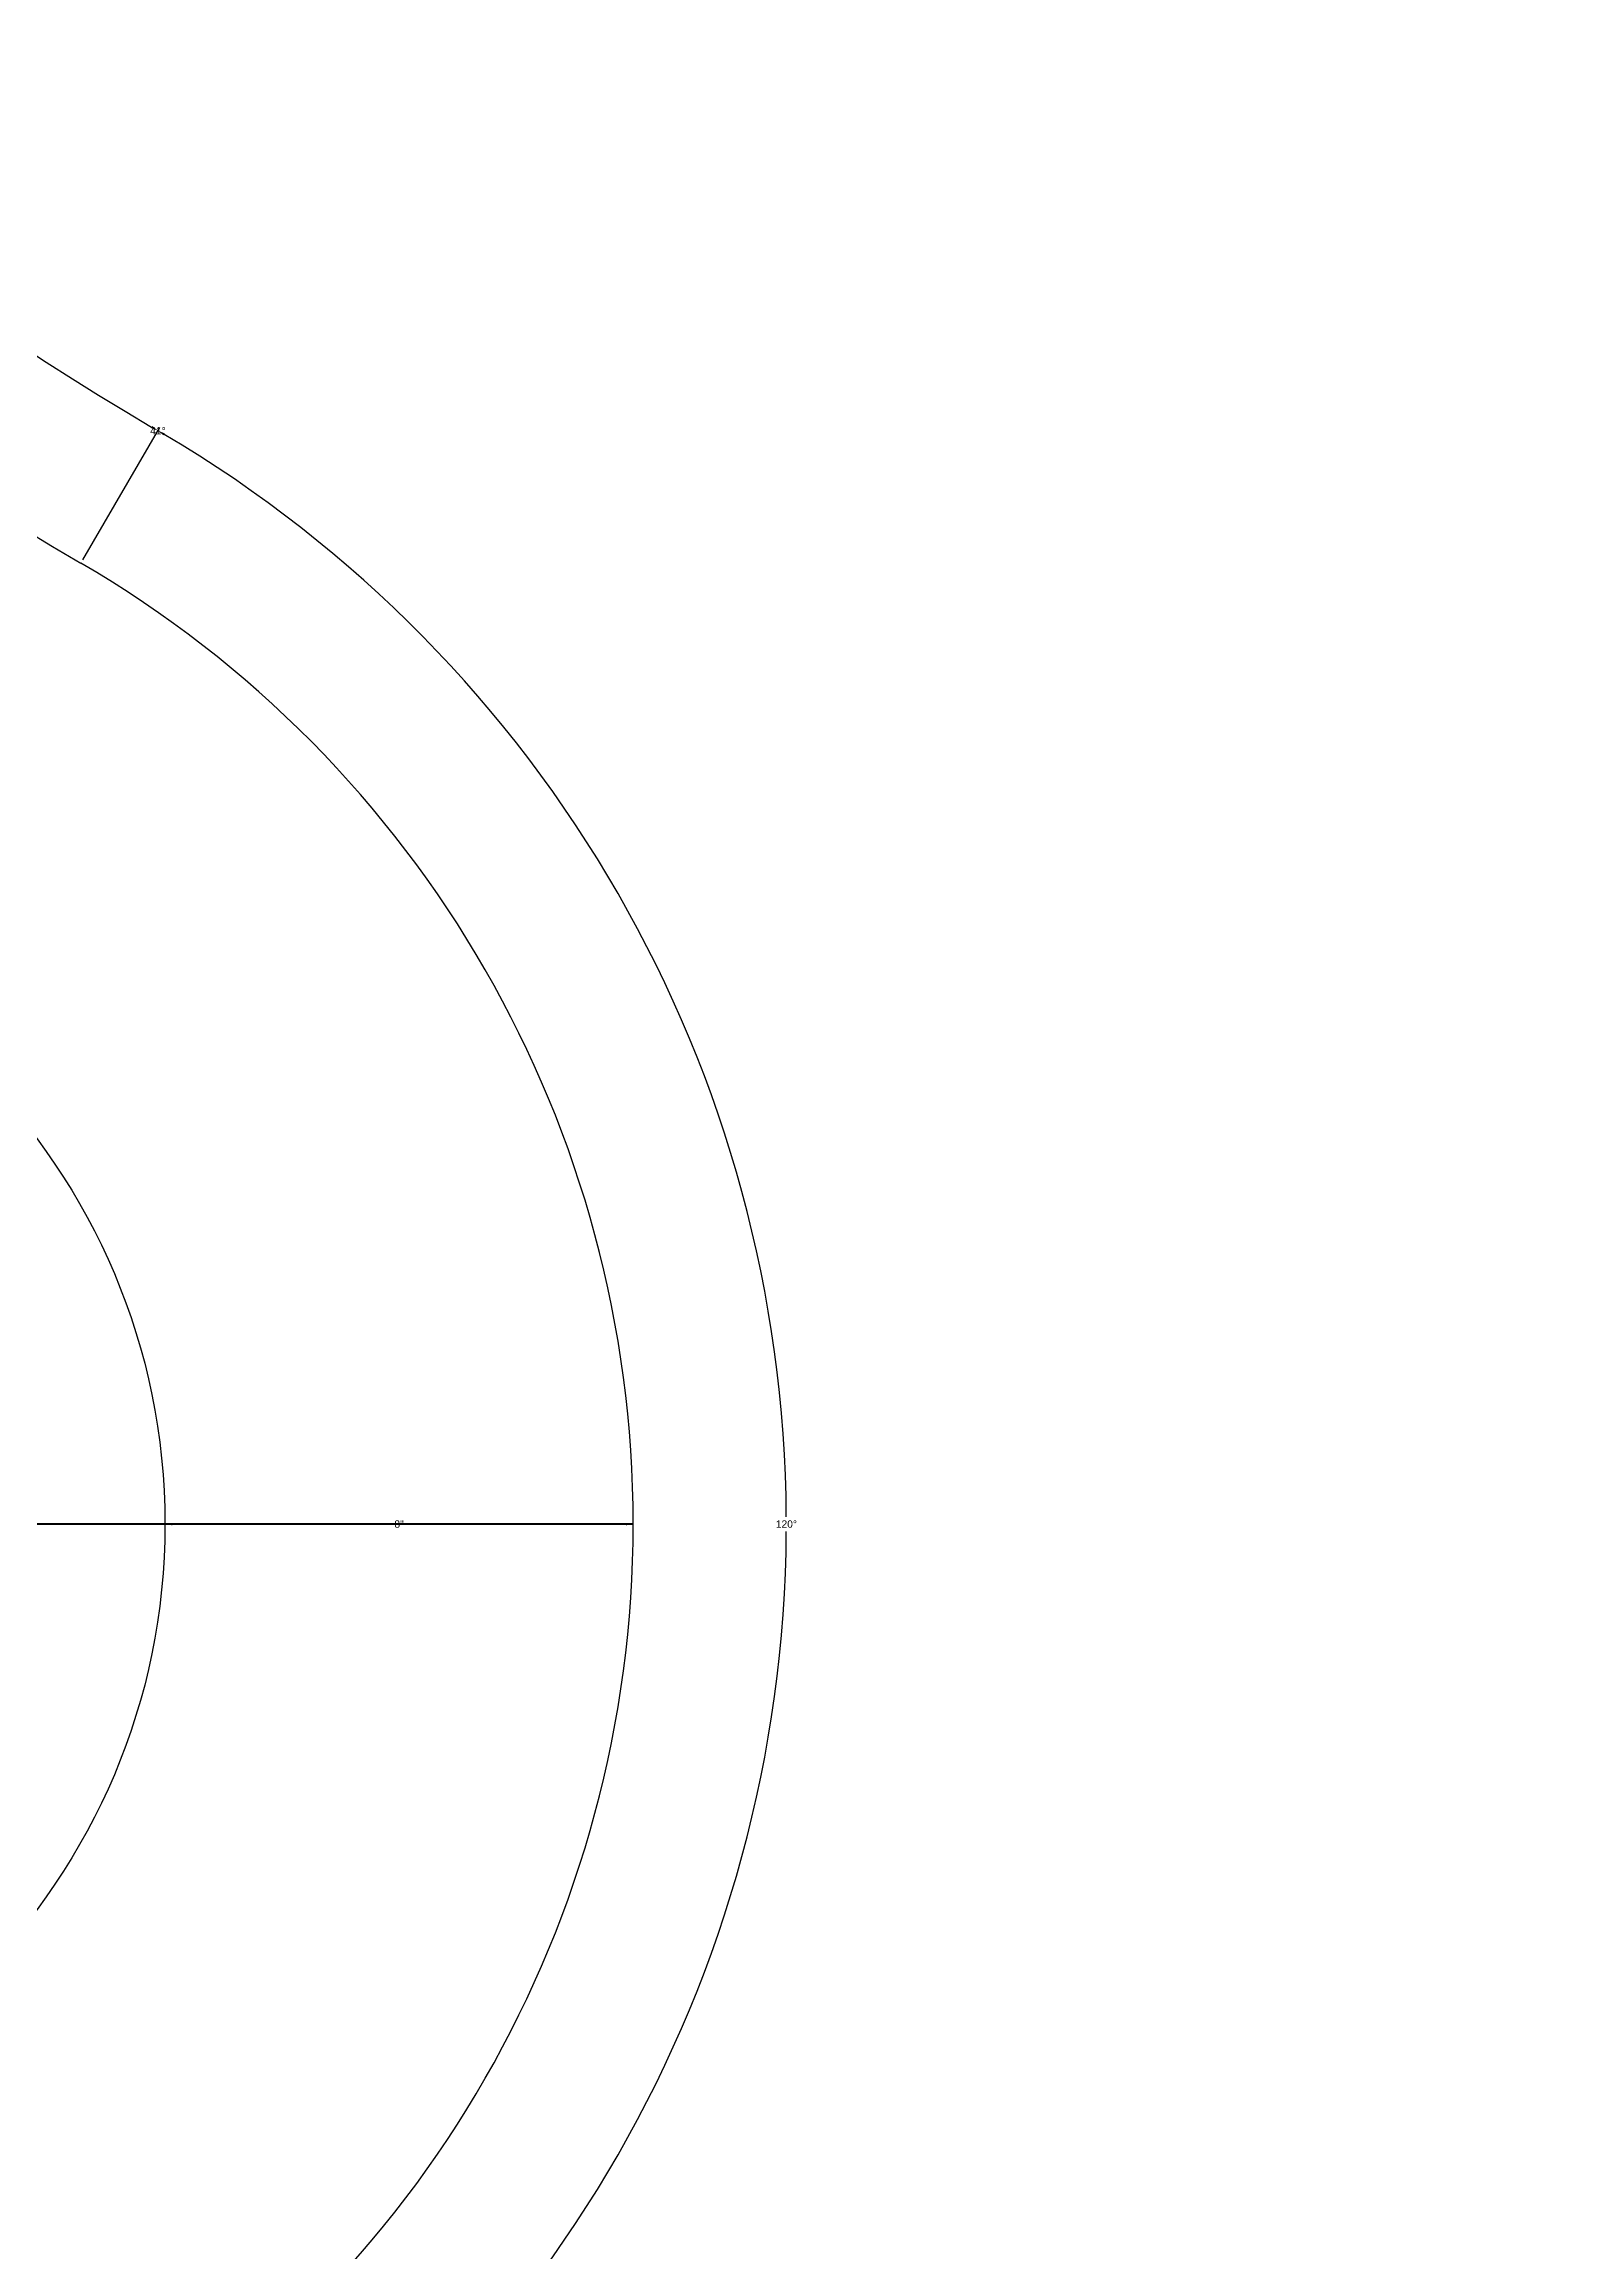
# Model space of a CAD drawing. Header units: inches. Extents: x -98 to 100, y -93 to 50.
# Drawn here: x 73.83 to 99.62, y -33.86 to 3.86 of the extents above; entities that cross this region are included whole.
import ezdxf

# ---------------------------------------------------------------- set-up
doc = ezdxf.new("R2010")
doc.units = ezdxf.units.IN
doc.header["$MEASUREMENT"] = 0
doc.layers.add('mesurments', color=4, linetype='Continuous', lineweight=50, plot=False)
doc.styles.get("Standard").update_dxf_attribs({"font": 'arial.ttf'})
doc.dimstyles.get("Standard").update_dxf_attribs({"dimtxt": 0.125, "dimasz": 0.125, "dimexe": 0.0625, "dimexo": 0.0625, "dimgap": 0.0625, "dimtad": 0, "dimtih": 1, "dimtoh": 1, "dimdec": 4, "dimzin": 0, "dimdsep": 46, "dimlunit": 4, "dimtxsty": 'Standard', "dimcen": 0.09, "dimclrd": 256, "dimclre": 256, "dimadec": 0, "dimazin": 0, "dimtfac": 1, "dimtdec": 4, "dimtofl": 0, "dimtmove": 0, "dimatfit": 3, "dimfxl": 1, "dimtolj": 1, "dimtzin": 0, "dimarcsym": 0})

# ---------------------------------------------------------------- blocks, each defined once
blk = doc.blocks.new('*D9')
at = {"layer": 'Defpoints', "color": 0, "transparency": 16777216}
for p in [(74.455, -5.007), (64.891, -21.425), (85.214, -28.792), (74.455, -37.843)]:
    blk.add_point(p, dxfattribs=at)
at = {"layer": 'mesurments', "lineweight": -2, "transparency": 16777216}
for p, q in [((74.486, -4.953), (75.803, -2.691)), ((74.486, -37.897), (75.803, -40.158))]:
    blk.add_line(p, q, dxfattribs=at)
for start, end in [(0.3348, 59.4485), (300.5515, 359.6652)]:
    blk.add_arc((64.891, -21.425), 21.617, start, end, dxfattribs=at)
at = {"layer": 'mesurments', "transparency": 16777216}
for points in [[(75.869, -2.827), (75.89, -2.791), (75.772, -2.745)], [(75.89, -40.059), (75.869, -40.023), (75.772, -40.104)]]:
    blk.add_solid(points, dxfattribs=at)
at = {"layer": 'mesurments', "color": 0, "transparency": 16777216, "insert": (86.509, -21.425), "char_height": 0.125, "attachment_point": 5}
blk.add_mtext('\\A1;120°', dxfattribs=at)
blk = doc.blocks.new('*D10')
at = {"layer": 'Defpoints', "color": 0, "transparency": 16777216}
for p in [(99.621, 38.198), (52.324, 21.981), (59.678, 12.709), (74.455, -5.007)]:
    blk.add_point(p, dxfattribs=at)
at = {"layer": 'mesurments', "lineweight": -2, "transparency": 16777216}
for p, q in [((52.383, 22.001), (54.859, 22.85)), ((74.486, -4.953), (75.803, -2.691))]:
    blk.add_line(p, q, dxfattribs=at)
blk.add_arc((99.621, 38.198), 47.383, 199.0767, 239.6287, dxfattribs=at)
at = {"layer": 'mesurments', "transparency": 16777216}
for points in [[(54.821, 22.705), (54.86, 22.719), (54.8, 22.83)], [(75.674, -2.664), (75.653, -2.7), (75.772, -2.745)]]:
    blk.add_solid(points, dxfattribs=at)
at = {"layer": 'mesurments', "color": 0, "transparency": 16777216, "insert": (75.772, -2.745), "char_height": 0.125, "attachment_point": 5}
blk.add_mtext('\\A1;41°', dxfattribs=at)
blk = doc.blocks.new('*D33')
at = {"layer": 'Defpoints', "color": 0, "transparency": 16777216}
for p in [(75.891, -21.425), (83.891, -21.425), (83.891, -21.425)]:
    blk.add_point(p, dxfattribs=at)
at = {"layer": 'mesurments', "lineweight": -2, "transparency": 16777216}
for p, q in [((76.016, -21.425), (79.757, -21.425)), ((83.766, -21.425), (80.026, -21.425))]:
    blk.add_line(p, q, dxfattribs=at)
at = {"layer": 'mesurments', "transparency": 16777216}
for points in [[(76.016, -21.404), (76.016, -21.446), (75.891, -21.425)], [(83.766, -21.404), (83.766, -21.446), (83.891, -21.425)]]:
    blk.add_solid(points, dxfattribs=at)
at = {"layer": 'mesurments', "color": 0, "transparency": 16777216, "insert": (79.891, -21.425), "char_height": 0.125, "attachment_point": 5}
blk.add_mtext('\\A1;8"', dxfattribs=at)

msp = doc.modelspace()

# ---------------------------------------------------------------- linework, layer by layer
msp.add_circle((64.89136, -21.42482), 11)
for centre, radius, start, end in [((99.62071, 38.19794), 50, 198.925513, 239.779855), ((64.89136, -21.42482), 19, 300.220145, 59.779855)]:
    msp.add_arc(centre, radius, start, end)
at = {"layer": 'mesurments'}
msp.add_line((83.89136, -21.42482), (-27.10864, -21.42482), dxfattribs=at)

# ---------------------------------------------------------------- dimensions: what is measured, and where the dimension line sits
dim = msp.add_angular_dim_3p(base=(59.67799, 12.70884), center=(99.62071, 38.19794), p1=(52.32365, 21.981), p2=(74.45452, -5.00696), dimstyle='Standard', dxfattribs=at)
dim.commit()
dim.dimension.update_dxf_attribs({"geometry": '*D10', "text_midpoint": (75.7719, -2.7453), "dimtype": 165})
dim = msp.add_angular_dim_3p(base=(85.21449, -28.79237), center=(64.89136, -21.42482), p1=(74.45452, -37.84268), p2=(74.45452, -5.00696), dimstyle='Standard', dxfattribs=at)
dim.commit()
dim.dimension.update_dxf_attribs({"geometry": '*D9', "text_midpoint": (86.50872, -21.42482)})
dim = msp.add_linear_dim(base=(83.89136, -21.42482), p1=(75.89136, -21.42482), p2=(83.89136, -21.42482), dimstyle='Standard', dxfattribs=at)
dim.commit()
dim.dimension.update_dxf_attribs({"geometry": '*D33', "text_midpoint": (79.89136, -21.42482)})

doc.saveas('drawing.dxf')
